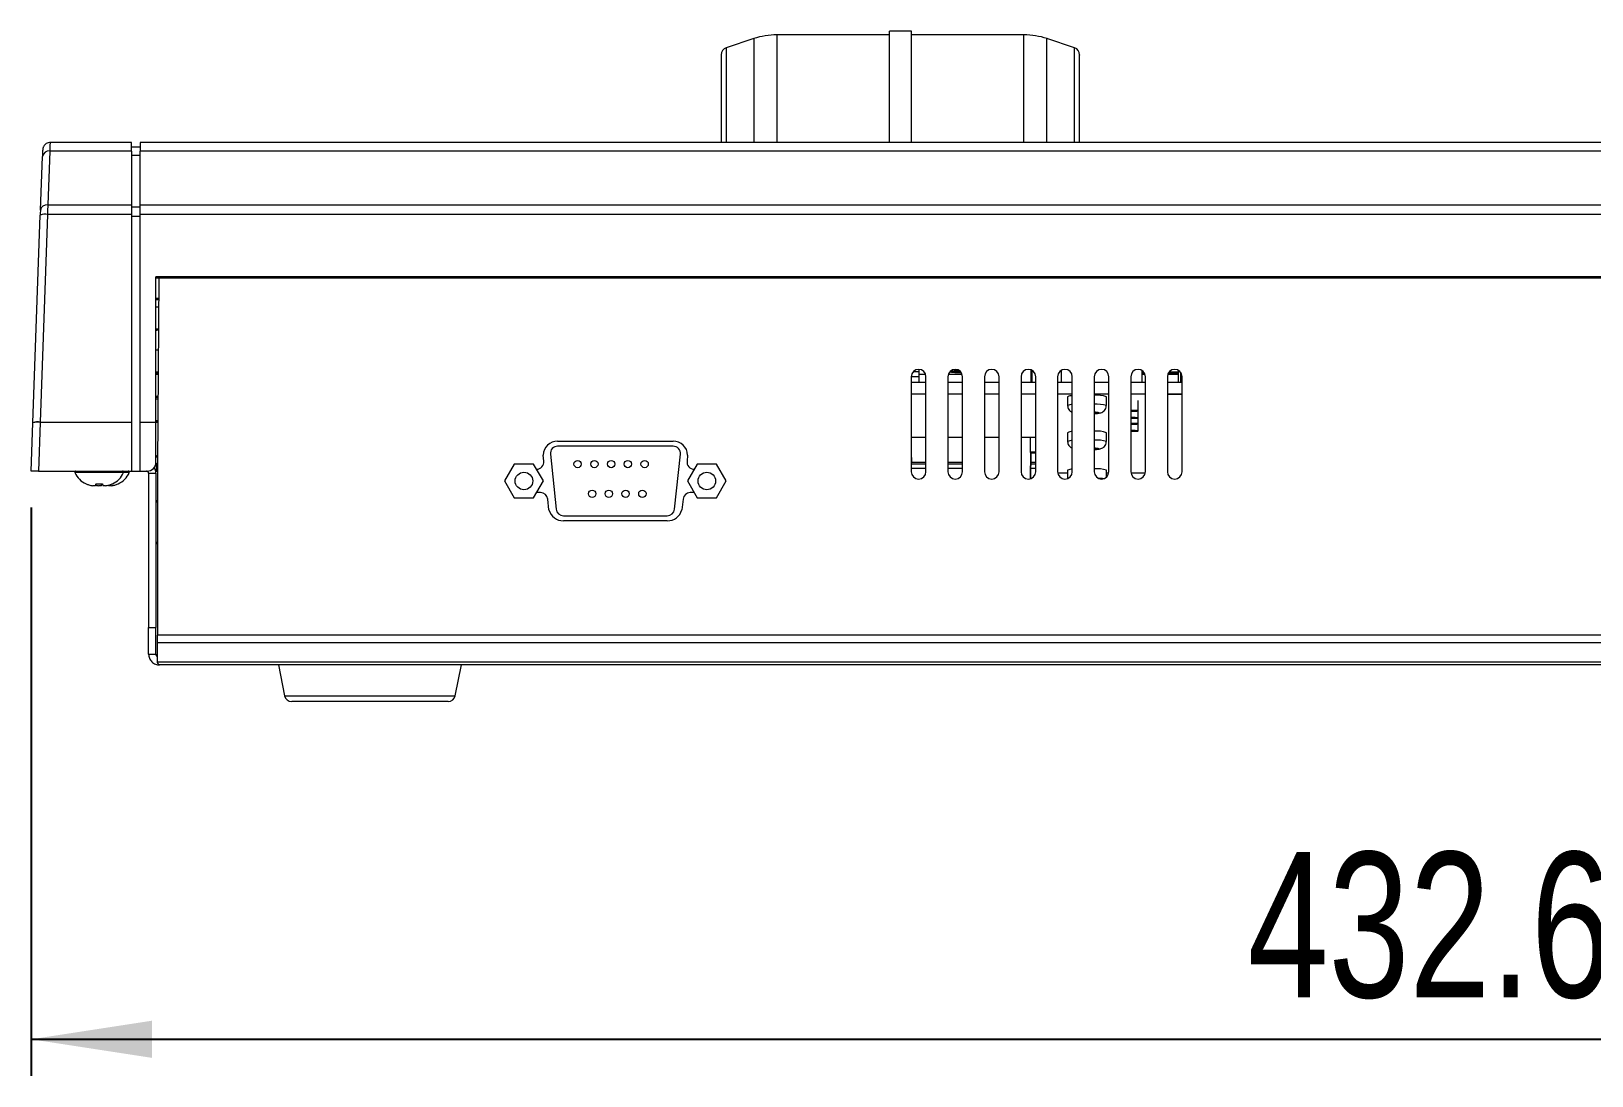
# Model space of a CAD drawing. Header units: millimetres. Extents: x 34 to 261, y 11 to 208.
# Drawn here: x 34.33 to 76.99, y 147.85 to 176.4 of the extents above; entities that cross this region are included whole.
import ezdxf

# ---------------------------------------------------------------- set-up
doc = ezdxf.new("R2010")
doc.units = ezdxf.units.MM
doc.styles.add('SLDTEXTSTYLE0', font='TXT', dxfattribs={"width": 0.75})
doc.dimstyles.new('SLDDIMSTYLE0', dxfattribs={"dimtxt": 3.96875, "dimasz": 3.302, "dimexe": 0, "dimexo": 0.0625, "dimgap": 0.992188, "dimtad": 1, "dimlfac": 5, "dimrnd": 1e-09, "dimzin": 12, "dimdsep": 46, "dimtxsty": 'SLDTEXTSTYLE0', "dimsah": 1, "dimcen": 0.09, "dimadec": 0, "dimazin": 3, "dimtfac": 1, "dimtofl": 0, "dimtmove": 0, "dimatfit": 3, "dimfxl": 1, "dimfrac": 2, "dimtolj": 1, "dimtzin": 12, "dimarcsym": 0})

# ---------------------------------------------------------------- blocks, each defined once
blk = doc.blocks.new('_D')
for p, q in [((34.333, 163.378), (34.333, 147.848)), ((120.851, 163.378), (120.851, 147.848)), ((34.333, 148.845), (120.851, 148.845))]:
    blk.add_line(p, q)
for points in [[(34.333, 148.845), (37.635, 148.337), (37.635, 149.353)], [(120.851, 148.845), (117.549, 149.353), (117.549, 148.337)]]:
    blk.add_solid(points)
at = {"insert": (67.581, 153.961), "char_height": 3.9688, "attachment_point": 1, "style": 'SLDTEXTSTYLE0'}
blk.add_mtext('432.60', dxfattribs=at)

msp = doc.modelspace()

# ---------------------------------------------------------------- linework, layer by layer
at = {"color": 7, "linetype": 'Continuous', "lineweight": 15}
for p, q in [((54.084, 176.1936), (53.3287, 175.9418)), ((57.7919, 176.2963), (54.7165, 176.2963)), ((58.3919, 176.3963), (57.7919, 176.3963)), ((57.7919, 173.3547), (57.7919, 176.3963)), ((58.3919, 173.3547), (58.3919, 176.3963)), ((61.4674, 176.2963), (58.3919, 176.2963)), ((62.8552, 175.9418), (62.0998, 176.1936)), ((37.0719, 173.3547), (34.8475, 173.3547)), ((37.0719, 173.1225), (37.0719, 173.3547)), ((37.3119, 173.2313), (37.0719, 173.2313)), ((117.8719, 173.3547), (37.3119, 173.3547)), ((37.3119, 173.3547), (37.3119, 173.1225)), ((34.5838, 171.5023), (34.6398, 172.9759)), ((34.8397, 173.1225), (34.7836, 171.6489)), ((37.0719, 173.1225), (34.8397, 173.1225)), ((37.0719, 173.1225), (37.0719, 171.6489)), ((37.3119, 172.9991), (37.0719, 172.9991)), ((117.8719, 173.1225), (37.3119, 173.1225)), ((37.3119, 171.6489), (37.3119, 173.1225)), ((34.7836, 171.6489), (37.0719, 171.6489)), ((37.0719, 171.6489), (37.0719, 171.3905)), ((37.3119, 171.5872), (37.0719, 171.5872)), ((37.3119, 171.6489), (117.8719, 171.6489)), ((37.3119, 171.3905), (37.3119, 171.6489)), ((34.3791, 165.697), (34.5791, 171.3731)), ((34.779, 171.3905), (34.5789, 165.7144)), ((37.0719, 171.3905), (34.779, 171.3905)), ((37.0719, 171.3905), (37.0719, 165.7144)), ((37.3119, 171.3288), (37.0719, 171.3288)), ((117.8719, 171.3905), (37.3119, 171.3905)), ((37.3119, 165.7144), (37.3119, 171.3905)), ((117.4419, 169.682), (37.7419, 169.682)), ((37.7419, 165.7144), (37.7419, 169.682)), ((117.4419, 169.643), (37.7419, 169.643)), ((37.8255, 169.643), (37.7811, 164.5547)), ((37.8207, 169.088), (37.7419, 169.088)), ((37.7419, 169.0648), (37.8205, 169.0648)), ((37.8186, 168.8523), (37.7419, 168.8523)), ((37.8134, 168.2541), (37.7419, 168.2541)), ((37.7419, 168.2309), (37.8132, 168.2309)), ((37.8084, 167.6786), (37.7419, 167.6786)), ((37.8031, 167.0804), (37.7419, 167.0804)), ((37.7419, 167.0573), (37.8029, 167.0573)), ((37.8026, 167.0137), (37.7419, 167.0137)), ((58.3911, 166.9546), (58.3911, 164.3546)), ((58.3911, 166.8007), (58.7911, 166.8007)), ((58.3919, 166.8007), (58.3919, 166.9728)), ((58.5919, 167.1546), (58.5919, 167.0998)), ((58.5919, 167.0998), (58.5919, 166.9542)), ((58.7822, 167.0137), (58.5919, 167.0137)), ((58.5919, 166.9542), (58.5919, 166.8007)), ((58.7911, 164.3546), (58.7911, 166.9546)), ((59.3911, 166.9546), (59.3911, 164.3546)), ((59.3911, 166.8007), (59.7911, 166.8007)), ((59.7822, 167.0137), (59.4, 167.0137)), ((59.7269, 167.0977), (59.4919, 167.0977)), ((59.4919, 167.0977), (59.4919, 167.0877)), ((59.4993, 167.0977), (59.4919, 167.0877)), ((59.4919, 167.0877), (59.7269, 167.0877)), ((59.7269, 167.1014), (59.7269, 167.0977)), ((59.7269, 167.0877), (59.7272, 167.0977)), ((59.7312, 167.0974), (59.7269, 167.0695)), ((59.7269, 167.0877), (59.7269, 167.0695)), ((59.7269, 167.0695), (59.7548, 167.0695)), ((59.7911, 164.3546), (59.7911, 166.9546)), ((60.3911, 166.9546), (60.3911, 164.3546)), ((60.3911, 166.8007), (60.7911, 166.8007)), ((60.7911, 164.3546), (60.7911, 166.9546)), ((61.3911, 166.9546), (61.3911, 164.3546)), ((61.3911, 166.8007), (61.7911, 166.8007)), ((61.6919, 166.8007), (61.6919, 167.1273)), ((61.7911, 164.3546), (61.7911, 166.9546)), ((62.3911, 166.9546), (62.3911, 164.3546)), ((62.3911, 166.8007), (62.7911, 166.8007)), ((62.4849, 167.1241), (62.4906, 166.8007)), ((62.7911, 164.3546), (62.7911, 166.9546)), ((63.3911, 166.9546), (63.3911, 164.3546)), ((63.3911, 166.8007), (63.7911, 166.8007)), ((63.7911, 164.3546), (63.7911, 166.9546)), ((64.3911, 166.9546), (64.3911, 164.3546)), ((64.3911, 166.8007), (64.7911, 166.8007)), ((64.6919, 167.1273), (64.6919, 166.8007)), ((64.7466, 167.0804), (64.6919, 167.0804)), ((64.6919, 167.0573), (64.7627, 167.0573)), ((64.7822, 167.0137), (64.6919, 167.0137)), ((64.7911, 164.3546), (64.7911, 166.9546)), ((65.3911, 166.9546), (65.3911, 164.3546)), ((65.3911, 166.8007), (65.7911, 166.8007)), ((65.6919, 167.0137), (65.4, 167.0137)), ((65.4195, 167.0573), (65.6919, 167.0573)), ((65.6919, 167.0804), (65.4356, 167.0804)), ((65.6919, 166.8007), (65.6919, 167.1273)), ((65.7479, 167.0787), (65.7479, 166.8007)), ((65.7911, 164.3546), (65.7911, 166.9546)), ((37.7973, 166.4155), (37.7419, 166.4155)), ((37.7419, 166.3923), (37.7971, 166.3923)), ((58.3911, 166.4816), (58.7911, 166.4816)), ((59.3911, 166.4816), (59.7911, 166.4816)), ((60.3911, 166.4816), (60.7911, 166.4816)), ((61.3911, 166.4816), (61.7911, 166.4816)), ((62.3911, 166.4816), (62.7911, 166.4816)), ((62.6619, 166.4044), (62.6619, 166.1651)), ((63.3911, 166.4816), (63.7911, 166.4816)), ((63.7219, 166.1651), (63.7219, 166.4044)), ((64.3911, 166.4816), (64.7911, 166.4816)), ((65.3911, 166.4816), (65.7911, 166.4816)), ((65.7911, 166.4651), (65.3911, 166.4651)), ((37.7967, 166.3419), (37.7419, 166.3419)), ((63.4919, 165.9707), (63.3911, 165.9707)), ((63.3911, 165.9607), (63.4919, 165.9607)), ((63.4846, 165.9707), (63.4919, 165.9607)), ((63.4919, 165.9607), (63.4919, 165.9707)), ((64.5919, 166.0226), (64.5919, 166.3017)), ((64.5919, 165.8264), (64.5919, 166.0226)), ((34.3326, 164.3746), (34.3791, 165.697)), ((34.5789, 165.7054), (34.5322, 164.3746)), ((34.5789, 165.7054), (34.5789, 165.7144)), ((34.5789, 165.7144), (37.0719, 165.7144)), ((37.0719, 165.7054), (34.5789, 165.7054)), ((37.0719, 165.7144), (37.0719, 165.7054)), ((37.0719, 165.7054), (37.0719, 164.3746)), ((37.3119, 165.7144), (37.7419, 165.7144)), ((37.3119, 165.7054), (37.3119, 165.7144)), ((37.7419, 165.7054), (37.3119, 165.7054)), ((37.3119, 164.3746), (37.3119, 165.7054)), ((37.7915, 165.7437), (37.7419, 165.7437)), ((37.7419, 165.7205), (37.7913, 165.7205)), ((37.7419, 165.7144), (37.7419, 165.7054)), ((37.7419, 164.6146), (37.7419, 165.7054)), ((64.5919, 165.6674), (64.5919, 165.8264)), ((64.5919, 165.4712), (64.5919, 165.6674)), ((48.7233, 165.1947), (51.8789, 165.1947)), ((58.7911, 165.2925), (58.3911, 165.2925)), ((58.3919, 164.7501), (58.3919, 165.2925)), ((59.7911, 165.2925), (59.3911, 165.2925)), ((60.7911, 165.2925), (60.3911, 165.2925)), ((61.7911, 165.2925), (61.3911, 165.2925)), ((61.6423, 165.2925), (61.6387, 164.8924)), ((62.6619, 165.4238), (62.6619, 165.1845)), ((63.7219, 165.1845), (63.7219, 165.4238)), ((37.7419, 164.8033), (37.7663, 164.7929)), ((37.7831, 164.7858), (37.7663, 164.7929)), ((48.3431, 164.6457), (48.3255, 164.8129)), ((48.5244, 164.8338), (48.6822, 163.3338)), ((51.8789, 165.0547), (48.7233, 165.0547)), ((51.9199, 163.3338), (52.0778, 164.8338)), ((52.2767, 164.8129), (52.2591, 164.6457)), ((58.3919, 164.7501), (58.3919, 164.6362)), ((61.7911, 164.8924), (61.6387, 164.8924)), ((61.6496, 164.1634), (61.6559, 164.8808)), ((61.6558, 164.8692), (61.7911, 164.8692)), ((61.6567, 164.1657), (61.6628, 164.8692)), ((63.4919, 164.9901), (63.3911, 164.9901)), ((63.3911, 164.9801), (63.4919, 164.9801)), ((63.4846, 164.9901), (63.4919, 164.9801)), ((63.4919, 164.9801), (63.4919, 164.9901)), ((34.5322, 164.3746), (34.3326, 164.3746)), ((34.5322, 164.3746), (37.0719, 164.3746)), ((37.0719, 164.3746), (37.3119, 164.3746)), ((37.3119, 164.3746), (37.5019, 164.3746)), ((37.5411, 164.3146), (37.7411, 164.3146)), ((37.5411, 164.3146), (37.5411, 160.1036)), ((37.7341, 164.3746), (37.7611, 164.3746)), ((37.7386, 164.5746), (37.7611, 164.5746)), ((37.7811, 164.5694), (37.7403, 164.5867)), ((37.7411, 164.3146), (37.7411, 160.1036)), ((37.7611, 164.3746), (37.7611, 164.5746)), ((37.7611, 164.3746), (37.7811, 164.3746)), ((37.7811, 164.5744), (37.7811, 164.5547)), ((37.7811, 164.5744), (37.7813, 164.5744)), ((37.7811, 164.5547), (37.7811, 159.889)), ((47.5355, 164.5647), (47.2699, 164.1047)), ((48.0667, 164.5647), (47.5355, 164.5647)), ((48.3323, 164.1047), (48.0667, 164.5647)), ((52.5355, 164.5647), (52.2699, 164.1047)), ((53.0667, 164.5647), (52.5355, 164.5647)), ((53.3323, 164.1047), (53.0667, 164.5647)), ((58.3911, 164.6362), (58.3919, 164.6362)), ((58.3911, 164.6146), (58.7911, 164.6146)), ((58.3911, 164.5744), (58.7911, 164.5744)), ((59.3911, 164.6146), (59.7911, 164.6146)), ((59.3911, 164.5744), (59.7911, 164.5744)), ((61.6602, 164.5744), (61.7911, 164.5744)), ((61.6606, 164.6146), (61.7911, 164.6146)), ((62.6619, 164.3196), (62.3942, 164.3196)), ((62.6619, 164.3968), (62.6619, 164.1676)), ((63.7219, 164.2033), (63.7219, 164.3968)), ((63.788, 164.3196), (63.7219, 164.3196)), ((64.788, 164.3196), (64.3942, 164.3196)), ((36.0919, 163.9746), (36.0187, 163.9746)), ((36.2493, 163.9746), (36.1761, 163.9746)), ((36.3651, 163.9746), (36.2919, 163.9746)), ((36.5226, 163.9746), (36.4493, 163.9746)), ((47.2699, 164.1047), (47.5355, 163.6447)), ((48.0667, 163.6447), (48.3323, 164.1047)), ((52.2699, 164.1047), (52.5355, 163.6447)), ((53.0667, 163.6447), (53.3323, 164.1047)), ((47.5355, 163.6447), (48.0667, 163.6447)), ((48.2536, 163.7847), (48.1475, 163.7847)), ((48.4833, 163.3129), (48.4525, 163.6057)), ((52.1497, 163.6057), (52.1188, 163.3129)), ((52.4547, 163.7847), (52.3486, 163.7847)), ((52.5355, 163.6447), (53.0667, 163.6447)), ((48.8812, 163.1547), (51.721, 163.1547)), ((51.721, 163.0147), (48.8812, 163.0147)), ((37.5411, 160.1036), (37.7411, 160.1036)), ((37.5411, 159.3746), (37.5411, 160.1036)), ((37.7411, 159.3746), (37.7411, 160.1036)), ((37.7807, 159.8183), (37.7811, 159.8183)), ((37.7807, 159.6769), (37.7807, 159.8183)), ((37.7807, 159.1625), (37.7807, 159.6769)), ((37.7807, 159.6769), (37.7811, 159.6769)), ((117.4011, 159.889), (37.7811, 159.889)), ((37.7811, 159.6769), (37.7811, 159.889)), ((117.4011, 159.6769), (37.7811, 159.6769)), ((37.5411, 159.3746), (37.7411, 159.3746)), ((37.7807, 159.1625), (117.4015, 159.1625)), ((117.3411, 159.0746), (37.8411, 159.0746)), ((41.0911, 159.0746), (41.2589, 158.2354)), ((45.9233, 158.2354), (46.0911, 159.0746)), ((45.7271, 158.0746), (41.4551, 158.0746))]:
    msp.add_line(p, q, dxfattribs=at)
at = {"color": 8, "linetype": 'Continuous', "lineweight": 15}
for p, q in [((54.084, 176.1936), (54.084, 174.6174)), ((54.7165, 176.2963), (54.7165, 174.6352)), ((61.4674, 173.3547), (61.4674, 176.2963)), ((62.0998, 173.3547), (62.0998, 176.1936)), ((53.3287, 175.9418), (53.3287, 174.6079)), ((62.8552, 173.3547), (62.8552, 175.9418)), ((53.3287, 174.6079), (53.3287, 173.3547)), ((54.084, 174.6174), (54.084, 173.3547)), ((54.7165, 174.6352), (54.7165, 173.3547)), ((58.5919, 166.9542), (58.3919, 166.9542)), ((58.4535, 167.0998), (58.5919, 167.0998)), ((37.7419, 165.709), (37.7912, 165.709)), ((37.7663, 164.7929), (37.7419, 164.7356)), ((58.3911, 164.7501), (58.3919, 164.7501)), ((36.8555, 164.3326), (35.5284, 164.3326)), ((37.0129, 164.3326), (36.8555, 164.3326)), ((58.7911, 164.4465), (58.3911, 164.4465)), ((59.7911, 164.4465), (59.3911, 164.4465)), ((61.7911, 164.4465), (61.6591, 164.4465)), ((41.2589, 158.2354), (43.5911, 158.2354)), ((43.5911, 158.2354), (45.9233, 158.2354))]:
    msp.add_line(p, q, dxfattribs=at)
at = {"color": 7, "linetype": 'Continuous', "lineweight": 15, "flags": 128}
for points in [[(37.7772, 168.2309), (37.7586, 168.219), (37.7419, 168.2075)], [(61.6589, 167.1419), (61.6586, 167.1071), (61.6559, 166.8007)], [(64.3911, 166.0141), (64.4122, 166.0133), (64.4619, 166.0125), (64.5117, 166.0133), (64.5539, 166.0155), (64.582, 166.0187), (64.5919, 166.0226), (64.582, 166.0264), (64.5539, 166.0297), (64.5117, 166.0318), (64.4619, 166.0326), (64.4122, 166.0318), (64.3911, 166.031)], [(64.3911, 165.818), (64.4122, 165.8172), (64.4619, 165.8164), (64.5117, 165.8172), (64.5539, 165.8193), (64.582, 165.8226), (64.5919, 165.8264), (64.582, 165.8303), (64.5539, 165.8335), (64.5117, 165.8357), (64.4619, 165.8365), (64.4122, 165.8357), (64.3911, 165.8348)], [(64.3911, 165.659), (64.4122, 165.6581), (64.4619, 165.6573), (64.5117, 165.6581), (64.5539, 165.6603), (64.582, 165.6635), (64.5919, 165.6674), (64.582, 165.6712), (64.5539, 165.6745), (64.5117, 165.6766), (64.4619, 165.6774), (64.4122, 165.6766), (64.3911, 165.6758)], [(64.3911, 165.4628), (64.4122, 165.462), (64.4619, 165.4612), (64.5117, 165.462), (64.5539, 165.4641), (64.582, 165.4674), (64.5919, 165.4712), (64.582, 165.4751), (64.5539, 165.4783), (64.5117, 165.4805), (64.4619, 165.4813), (64.4122, 165.4805), (64.3911, 165.4797)], [(61.6559, 164.8808), (61.6559, 164.8808), (61.6548, 164.8837), (61.6516, 164.8867), (61.6462, 164.8895), (61.6387, 164.8924)]]:
    msp.add_lwpolyline(points, dxfattribs=at)
at = {"color": 8, "linetype": 'Continuous', "lineweight": 15, "flags": 128}
for points in [[(59.7074, 167.1173), (59.6656, 167.1162), (59.5586, 167.1107), (59.487, 167.1024), (59.4619, 167.0927), (59.487, 167.0829), (59.5586, 167.0747), (59.6656, 167.0691), (59.7563, 167.0673)], [(63.3911, 165.9454), (63.4253, 165.9477), (63.4968, 165.956), (63.5219, 165.9657), (63.4968, 165.9755), (63.4253, 165.9837), (63.3911, 165.986)], [(63.3911, 164.9648), (63.4253, 164.9671), (63.4968, 164.9754), (63.5219, 164.9851), (63.4968, 164.9949), (63.4253, 165.0031), (63.3911, 165.0054)], [(63.4744, 164.1922), (63.6149, 164.1822), (63.6771, 164.174)]]:
    msp.add_lwpolyline(points, dxfattribs=at)
at = {"color": 7, "linetype": 'Continuous', "lineweight": 15}
for centre, radius in [((49.2691, 164.566), 0.1), ((49.7271, 164.566), 0.1), ((50.1851, 164.566), 0.1), ((50.6431, 164.566), 0.1), ((51.1011, 164.566), 0.1), ((47.8011, 164.1047), 0.24), ((52.8011, 164.1047), 0.24), ((49.665, 163.7547), 0.1), ((50.123, 163.7547), 0.1), ((50.581, 163.7547), 0.1), ((51.039, 163.7547), 0.1)]:
    msp.add_circle(centre, radius, dxfattribs=at)
for centre, radius, start, end in [((54.7165, 174.2963), 2, 90, 108.43495), ((61.4674, 174.2963), 2, 71.56505, 90), ((53.3919, 175.7521), 0.2, 108.43495, 180), ((62.7919, 175.7521), 0.2, 0, 71.56505), ((34.8167, 172.9444), 0.1796, 82.63582, 169.87238), ((34.7606, 171.4707), 0.1796, 82.63582, 169.87238), ((34.715, 170.9685), 0.4268, 81.38018, 108.56688), ((58.5911, 166.9546), 0.2, 0, 180), ((59.5911, 166.9546), 0.2, 0, 180), ((60.5911, 166.9546), 0.2, 0, 180), ((61.5911, 166.9546), 0.2, 0, 180), ((62.5911, 166.9546), 0.2, 0, 180), ((63.5911, 166.9546), 0.2, 0, 180), ((64.5911, 166.9546), 0.2, 0, 180), ((65.5911, 166.9546), 0.2, 0, 180), ((62.7651, 166.2317), 0.2012, 82.57085, 120.84962), ((63.4761, 165.7218), 0.7256, 70.19464, 96.7264), ((34.515, 165.2924), 0.4268, 81.38018, 108.56688), ((34.5064, 165.0543), 0.6551, 83.6421, 101.20691), ((48.7233, 164.7966), 0.3981, 90, 177.6593), ((51.8789, 164.7966), 0.3981, 2.3407, 90), ((62.7651, 165.2511), 0.2012, 82.57085, 120.84962), ((63.4761, 164.7411), 0.7256, 70.19464, 96.7264), ((48.7233, 164.8547), 0.2, 90, 186.00901), ((51.8789, 164.8547), 0.2, 353.99099, 90), ((35.5559, 164.3446), 0.03, 90, 203.50805), ((36.0856, 164.575), 0.6077, 203.50805, 245.25107), ((36.2982, 164.575), 0.6077, 294.76082, 336.49195), ((36.4557, 164.575), 0.6077, 294.76082, 336.49195), ((36.828, 164.3446), 0.03, 336.49195, 90), ((36.9854, 164.3446), 0.03, 336.49195, 90), ((37.4811, 164.3146), 0.06, 0, 90), ((37.5019, 164.6146), 0.24, 270, 0), ((37.4811, 164.3146), 0.26, 0, 35.98906), ((48.1442, 164.6247), 0.2, 270, 6.00901), ((52.458, 164.6247), 0.2, 173.99099, 270), ((58.5911, 164.3546), 0.2, 180, 0), ((59.5911, 164.3546), 0.2, 180, 0), ((60.5911, 164.3546), 0.2, 180, 0), ((61.5911, 164.3546), 0.2, 180, 0), ((62.5911, 164.3546), 0.2, 180, 0), ((62.7651, 164.2241), 0.2012, 82.57085, 120.84962), ((63.4761, 163.7142), 0.7256, 70.19464, 96.7264), ((63.5911, 164.3546), 0.2, 180, 0), ((64.5911, 164.3546), 0.2, 180, 0), ((65.5911, 164.3546), 0.2, 180, 0), ((37.8411, 163.5946), 0.1, 180, 233.1301), ((48.2536, 163.5847), 0.2, 6.00901, 90), ((52.3486, 163.5847), 0.2, 90, 173.99099), ((48.8812, 163.4292), 0.4145, 196.3018, 270), ((48.8812, 163.3547), 0.2, 186.00901, 270), ((51.721, 163.3547), 0.2, 270, 353.99099), ((51.721, 163.4292), 0.4145, 270, 343.6982), ((37.8411, 162.3546), 0.1, 126.8699, 180), ((41.4551, 158.2746), 0.2, 191.30993, 270), ((45.7271, 158.2746), 0.2, 270, 348.69007)]:
    msp.add_arc(centre, radius, start, end, dxfattribs=at)
at = {"color": 8, "linetype": 'Continuous', "lineweight": 15}
for centre, radius, start, end in [((62.7947, 165.8497), 0.3423, 90.6099, 112.83332), ((63.441, 165.1764), 1.0278, 74.13781, 92.78236), ((62.7947, 164.869), 0.3423, 90.6099, 112.83332), ((63.441, 164.1958), 1.0278, 74.13781, 92.78236)]:
    msp.add_arc(centre, radius, start, end, dxfattribs=at)
msp.add_ellipse((34.8196, 172.3547), major_axis=(0.0279, 1), ratio=0.0020772, start_param=0.000058, end_param=0.6954686, dxfattribs=at)
at = {"color": 7, "linetype": 'Continuous', "lineweight": 15}
for centre, major_axis, ratio, start_param, end_param in [((34.5787, 171.3487), (0.007, 0.2), 0.0025953, 0.6955012, 1.4487139), ((34.7786, 171.3418), (0.007, 0.4), 0.0012988, 0.6954333, 1.448646)]:
    msp.add_ellipse(centre, major_axis=major_axis, ratio=ratio, start_param=start_param, end_param=end_param, dxfattribs=at)
for points, knots in [([(53.1919, 175.7377), (53.1919, 175.7333), (53.1919, 175.726), (53.1919, 175.6028), (53.1919, 175.4574), (53.1919, 175.2691), (53.1919, 174.9898), (53.1919, 174.7494), (53.1919, 174.5932)], [0, 0, 0, 0, 0.2004177, 0.3359382, 0.4743347, 0.6127312, 0.7482517, 1, 1, 1, 1]), ([(62.9919, 173.3547), (62.9919, 173.3613), (62.9919, 173.4077), (62.9919, 173.604), (62.9919, 173.8655), (62.9919, 174.1031), (62.9919, 174.3557), (62.9919, 174.6853), (62.9919, 175.0778), (62.9919, 175.4003), (62.9919, 175.5933), (62.9919, 175.6967), (62.9919, 175.7496), (62.9919, 175.7467), (62.9919, 175.7458)], [0, 0, 0, 0, 0.0225137, 0.1600553, 0.2340963, 0.3097087, 0.385321, 0.459362, 0.5969036, 0.7344453, 0.8084863, 0.8840986, 0.959711, 1, 1, 1, 1]), ([(53.1919, 174.5932), (53.1919, 174.4344), (53.1919, 174.19), (53.1919, 173.8868), (53.1919, 173.6722), (53.1919, 173.5009), (53.1919, 173.3831), (53.1919, 173.3587), (53.1919, 173.3547)], [0, 0, 0, 0, 0.3047333, 0.4687765, 0.636301, 0.8038255, 0.9678688, 1, 1, 1, 1]), ([(34.8488, 173.3526), (34.8439, 173.3533), (34.8159, 173.3573), (34.7692, 173.3413), (34.7198, 173.3117), (34.687, 173.2766), (34.6667, 173.2426), (34.6556, 173.2134), (34.6508, 173.1918), (34.6491, 173.1801), (34.6484, 173.1742), (34.648, 173.1691), (34.6474, 173.1617), (34.6466, 173.1454), (34.6444, 173.0946), (34.6413, 173.0143), (34.6398, 172.9766)], [0, 0, 0, 0, 0.0176825, 0.101923, 0.1691421, 0.2256977, 0.2731853, 0.3114719, 0.3388765, 0.3532024, 0.3640872, 0.3789798, 0.4084884, 0.5079649, 0.7682992, 1, 1, 1, 1]), ([(59.4423, 167.0878), (59.4509, 167.086), (59.4907, 167.0778), (59.5674, 167.0725), (59.6654, 167.0678), (59.7188, 167.0673), (59.7274, 167.0673)], [0, 0, 0, 0, 0.1196336, 0.5552067, 0.9279718, 1, 1, 1, 1]), ([(62.6647, 166.1651), (62.6649, 166.1474), (62.6654, 166.108), (62.6914, 166.0553), (62.7269, 166.0138), (62.7625, 165.9883), (62.7829, 165.9797), (62.7911, 165.9762)], [0, 0, 0, 0, 0.2100133, 0.4681913, 0.6833822, 0.872401, 1, 1, 1, 1]), ([(63.3911, 165.9445), (63.3918, 165.9446), (63.4367, 165.9461), (63.489, 165.9517), (63.5455, 165.9601), (63.5953, 165.9743), (63.6494, 166.0055), (63.6928, 166.0547), (63.7196, 166.1105), (63.719, 166.1496), (63.7187, 166.1648)], [0, 0, 0, 0, 0.004189, 0.2673789, 0.4280695, 0.549902, 0.6692747, 0.7849227, 0.9161174, 1, 1, 1, 1]), ([(62.6647, 165.1845), (62.6649, 165.1668), (62.6654, 165.1274), (62.6914, 165.0746), (62.7269, 165.0332), (62.7625, 165.0077), (62.7829, 164.9991), (62.7911, 164.9956)], [0, 0, 0, 0, 0.2100133, 0.4681913, 0.6833822, 0.872401, 1, 1, 1, 1]), ([(63.3911, 164.9639), (63.3918, 164.9639), (63.4367, 164.9655), (63.489, 164.9711), (63.5455, 164.9795), (63.5953, 164.9937), (63.6494, 165.0249), (63.6928, 165.0741), (63.7196, 165.1299), (63.719, 165.169), (63.7187, 165.1842)], [0, 0, 0, 0, 0.00418905, 0.26737894, 0.42806951, 0.54990197, 0.66927474, 0.78492266, 0.9161174, 1, 1, 1, 1]), ([(35.8311, 164.0235), (35.831, 164.0234), (35.8304, 164.0231), (35.8328, 164.0247), (35.8349, 164.0261)], [0, 0, 0, 0, 0.1339013, 1, 1, 1, 1]), ([(35.8349, 164.0261), (35.8472, 164.0209), (35.8719, 164.0106), (35.9149, 163.9963), (35.9638, 163.9832), (36.0004, 163.9775), (36.0187, 163.9746)], [0, 0, 0, 0, 0.2113132, 0.422565, 0.7101265, 1, 1, 1, 1]), ([(36.0919, 163.9746), (36.0926, 163.98), (36.0935, 163.9882), (36.0988, 164.0077), (36.1042, 164.02), (36.1069, 164.0261)], [0, 0, 0, 0, 0.493334, 0.7455737, 1, 1, 1, 1]), ([(36.0981, 163.9902), (36.1058, 163.9881), (36.1314, 163.9811), (36.1577, 163.9773), (36.1761, 163.9746)], [0, 0, 0, 0, 0.3001855, 1, 1, 1, 1]), ([(36.1069, 164.0261), (36.1229, 164.0252), (36.1549, 164.0235), (36.2118, 164.0229), (36.2524, 164.0249), (36.2769, 164.0261)], [0, 0, 0, 0, 0.2831498, 0.5662928, 1, 1, 1, 1]), ([(36.2493, 163.9746), (36.25, 163.98), (36.251, 163.9882), (36.2562, 164.0077), (36.2616, 164.02), (36.2643, 164.0261)], [0, 0, 0, 0, 0.49333397, 0.74557372, 1, 1, 1, 1]), ([(36.2769, 164.0261), (36.2793, 164.0209), (36.2839, 164.0106), (36.2883, 163.9963), (36.291, 163.9832), (36.2916, 163.9775), (36.2919, 163.9746)], [0, 0, 0, 0, 0.2113132, 0.422565, 0.7101265, 1, 1, 1, 1]), ([(36.3651, 163.9746), (36.3963, 163.98), (36.4435, 163.9882), (36.5045, 164.0077), (36.5341, 164.02), (36.5489, 164.0261)], [0, 0, 0, 0, 0.49333397, 0.74557372, 1, 1, 1, 1]), ([(36.4465, 163.9913), (36.4471, 163.9888), (36.4488, 163.9814), (36.4491, 163.9773), (36.4493, 163.9746)], [0, 0, 0, 0, 0.3346199, 1, 1, 1, 1]), ([(36.5226, 163.9746), (36.5537, 163.98), (36.6009, 163.9882), (36.6619, 164.0077), (36.6915, 164.02), (36.7064, 164.0261)], [0, 0, 0, 0, 0.493334, 0.7455737, 1, 1, 1, 1]), ([(36.5489, 164.0261), (36.5503, 164.0252), (36.5527, 164.0236), (36.5528, 164.0235), (36.5528, 164.0235)], [0, 0, 0, 0, 0.5666166, 1, 1, 1, 1]), ([(36.7064, 164.0261), (36.7077, 164.0252), (36.7101, 164.0236), (36.7102, 164.0235), (36.7102, 164.0235)], [0, 0, 0, 0, 0.5666166, 1, 1, 1, 1]), ([(37.7411, 159.3746), (37.7424, 159.3613), (37.7448, 159.3365), (37.7603, 159.3171), (37.7676, 159.3081)], [0, 0, 0, 0, 0.5346102, 1, 1, 1, 1]), ([(37.8411, 159.0746), (37.8326, 159.0778), (37.8152, 159.0844), (37.795, 159.1244), (37.7834, 159.1553), (37.7807, 159.1625)], [0, 0, 0, 0, 0.4216946, 0.8648772, 1, 1, 1, 1])]:
    msp.add_open_spline(points, degree=3, knots=knots, dxfattribs=at)
msp.add_open_spline([(37.5411, 159.3746), (37.5456, 159.3353), (37.5546, 159.2567), (37.624, 159.1575), (37.7232, 159.0881), (37.8018, 159.0791), (37.8411, 159.0746)], degree=3, dxfattribs=at)

# ---------------------------------------------------------------- dimensions: what is measured, and where the dimension line sits
dim = msp.add_linear_dim(base=(120.8512, 148.8445), p1=(34.3326, 164.3746), p2=(120.8512, 164.3746), text='432.60', dimstyle='SLDDIMSTYLE0')
dim.commit()
dim.dimension.update_dxf_attribs({"geometry": '_D', "text_midpoint": (75.6431, 148.8445), "dimtype": 160})

doc.saveas('drawing.dxf')
